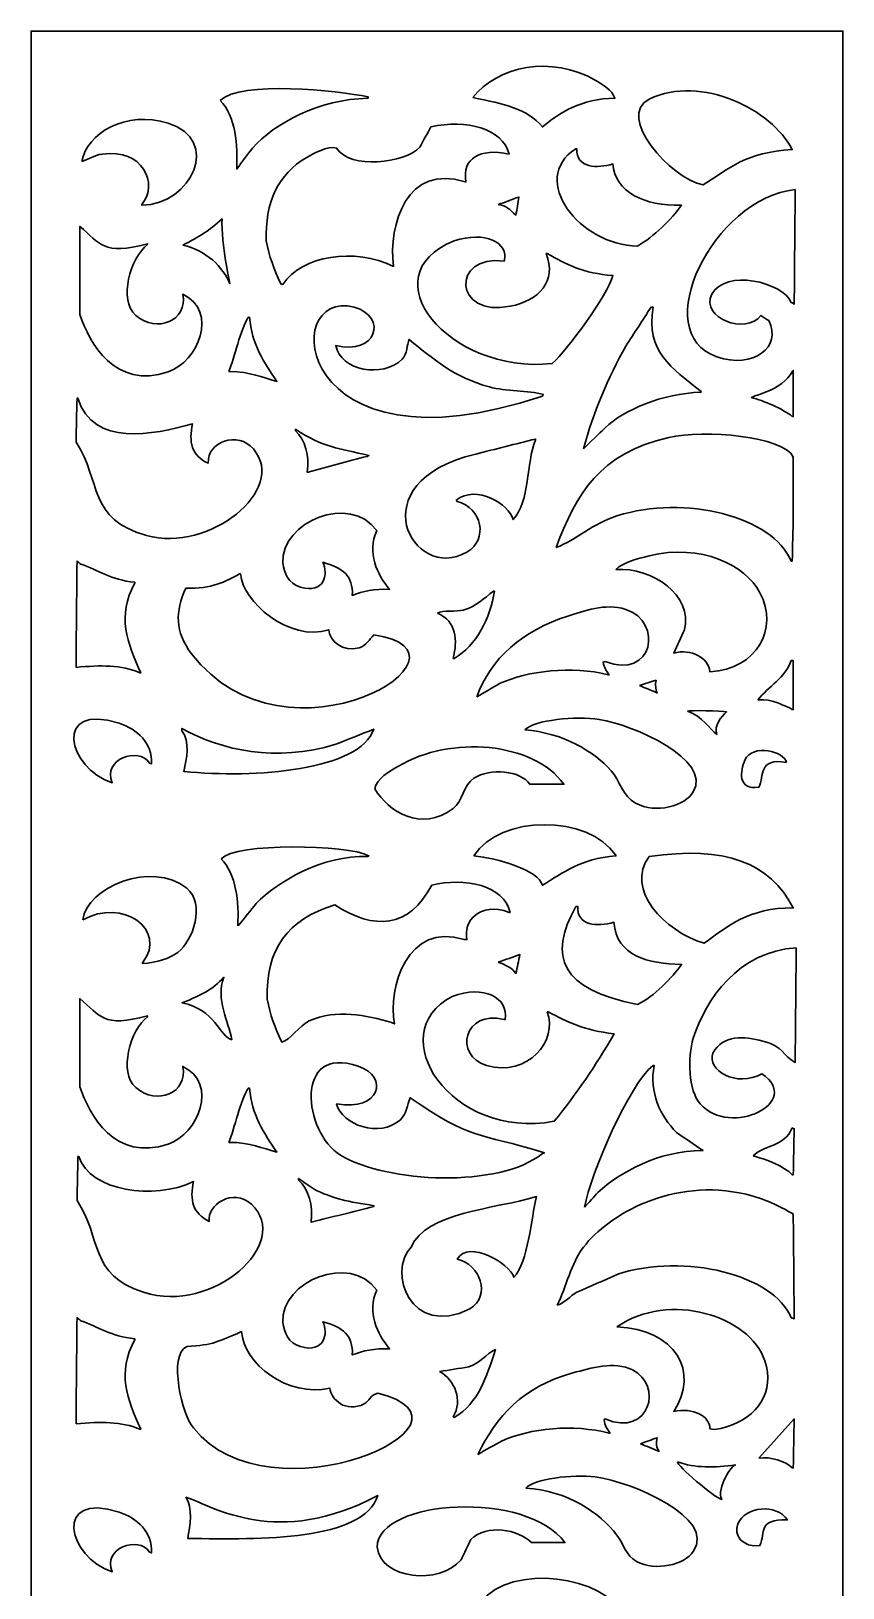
# Model space of a CAD drawing. Header units: centimetres. Extents: x 16.8 to 21.6, y -9 to 9.
# Drawn here: x 16.78 to 21.59, y -0.21 to 9 of the extents above; entities that cross this region are included whole.
import ezdxf

# ---------------------------------------------------------------- set-up
doc = ezdxf.new("R2010")
doc.units = ezdxf.units.CM
doc.header["$MEASUREMENT"] = 0
doc.layers.add('layer 1', color=7, linetype='Continuous')

msp = doc.modelspace()

# ---------------------------------------------------------------- linework, layer by layer
at = {"layer": 'layer 1', "color": 250, "lineweight": 30}
for points, knots in [([(16.78097, -9.00021), (16.78097, -9.00021), (16.78097, 9.00077), (16.78097, 9.00077), (16.78097, 9.00077), (16.78097, 9.00077), (21.58578, 9.00077), (21.58578, 9.00077), (21.58578, 9.00077), (21.58578, 9.00077), (21.58578, -9.00021), (21.58578, -9.00021), (21.58578, -9.00021), (21.58578, -9.00021), (16.78097, -9.00021), (16.78097, -9.00021)], [0, 0, 0, 0, 0.2, 0.2, 0.2, 0.2, 0.4, 0.4, 0.4, 0.4, 0.6, 0.6, 0.6, 0.6, 1, 1, 1, 1]), ([(19.39555, 8.60791), (19.53758, 8.79344), (19.86412, 8.86042), (20.1205, 8.71051), (20.1205, 8.71051), (20.16657, 8.68356), (20.21975, 8.65198), (20.23649, 8.60345), (20.23649, 8.60345), (20.03946, 8.60393), (19.90425, 8.51417), (19.80732, 8.43396), (19.80732, 8.43396), (19.71659, 8.54285), (19.58092, 8.56868), (19.39555, 8.60791)], [0, 0, 0, 0, 0.2, 0.2, 0.2, 0.2, 0.4, 0.4, 0.4, 0.4, 0.6, 0.6, 0.6, 0.6, 1, 1, 1, 1]), ([(17.89925, 8.59007), (18.02118, 8.70964), (18.59826, 8.64848), (18.775, 8.61237), (18.775, 8.61237), (18.775, 8.60941), (18.775, 8.60643), (18.775, 8.60345), (18.775, 8.60345), (18.48546, 8.59836), (18.2215, 8.455), (18.09064, 8.30906), (18.09064, 8.30906), (18.05971, 8.26744), (18.02878, 8.2258), (17.99785, 8.18417), (17.99785, 8.18417), (18.0045, 8.32351), (17.99253, 8.4995), (17.89925, 8.59007)], [0, 0, 0, 0, 0.1666667, 0.1666667, 0.1666667, 0.1666667, 0.3333333, 0.3333333, 0.3333333, 0.3333333, 0.5, 0.5, 0.5, 0.5, 0.6666667, 0.6666667, 0.6666667, 0.6666667, 1, 1, 1, 1]), ([(20.43947, 8.59899), (20.75149, 8.74579), (21.16507, 8.53596), (21.28622, 8.30014), (21.28622, 8.30014), (21.01461, 8.28458), (20.91281, 8.18919), (20.75845, 8.0905), (20.75845, 8.0905), (20.56577, 8.12946), (20.2381, 8.49759), (20.43947, 8.59899)], [0, 0, 0, 0, 0.25, 0.25, 0.25, 0.25, 0.5, 0.5, 0.5, 0.5, 1, 1, 1, 1]), ([(17.08151, 8.22878), (17.10905, 8.39658), (17.34195, 8.53451), (17.59188, 8.45626), (17.59188, 8.45626), (17.90764, 8.35737), (17.73457, 7.97625), (17.43528, 7.97006), (17.43528, 7.97006), (17.43528, 7.97156), (17.43528, 7.97304), (17.43528, 7.97453), (17.43528, 7.97453), (17.53959, 8.09902), (17.43901, 8.30845), (17.2033, 8.27338), (17.2033, 8.27338), (17.15075, 8.26555), (17.12153, 8.24387), (17.08151, 8.22878)], [0, 0, 0, 0, 0.1666667, 0.1666667, 0.1666667, 0.1666667, 0.3333333, 0.3333333, 0.3333333, 0.3333333, 0.5, 0.5, 0.5, 0.5, 0.6666667, 0.6666667, 0.6666667, 0.6666667, 1, 1, 1, 1]), ([(18.17184, 7.76043), (18.1652, 7.98351), (18.24435, 8.15901), (18.40962, 8.25108), (18.40962, 8.25108), (18.44947, 8.27327), (18.53762, 8.3277), (18.5894, 8.30906), (18.5894, 8.30906), (18.66666, 8.17849), (18.99296, 8.22094), (19.08237, 8.31352), (19.08237, 8.31352), (19.10364, 8.35366), (19.12491, 8.39381), (19.14617, 8.43396), (19.14617, 8.43396), (19.35851, 8.48215), (19.57216, 8.42418), (19.61013, 8.27338), (19.61013, 8.27338), (19.43652, 8.30954), (19.33096, 8.24975), (19.35495, 8.10835), (19.35495, 8.10835), (19.35302, 8.10835), (19.35109, 8.10835), (19.34916, 8.10835), (19.34916, 8.10835), (19.00781, 8.22101), (18.89386, 7.85649), (18.92579, 7.60878), (18.92579, 7.60878), (18.69919, 7.7215), (18.38148, 7.6732), (18.27043, 7.50173), (18.27043, 7.50173), (18.26657, 7.50321), (18.26269, 7.5047), (18.25883, 7.50619), (18.25883, 7.50619), (18.2172, 7.59643), (18.19073, 7.66596), (18.17184, 7.76043)], [0, 0, 0, 0, 0.0833333, 0.0833333, 0.0833333, 0.0833333, 0.1666667, 0.1666667, 0.1666667, 0.1666667, 0.25, 0.25, 0.25, 0.25, 0.3333333, 0.3333333, 0.3333333, 0.3333333, 0.4166667, 0.4166667, 0.4166667, 0.4166667, 0.5, 0.5, 0.5, 0.5, 0.5833333, 0.5833333, 0.5833333, 0.5833333, 0.6666667, 0.6666667, 0.6666667, 0.6666667, 0.75, 0.75, 0.75, 0.75, 0.8333333, 0.8333333, 0.8333333, 0.8333333, 1, 1, 1, 1]), ([(20.00451, 8.3046), (20.00644, 8.3046), (20.00838, 8.3046), (20.01031, 8.3046), (20.01031, 8.3046), (20.00565, 8.18767), (20.13381, 8.18792), (20.22489, 8.2154), (20.22489, 8.2154), (20.23652, 8.04922), (20.40919, 7.96512), (20.63086, 7.97006), (20.63086, 7.97006), (20.572, 7.88821), (20.46577, 7.78424), (20.36989, 7.72921), (20.36989, 7.72921), (20.02919, 7.73383), (19.72344, 8.12144), (20.00451, 8.3046)], [0, 0, 0, 0, 0.1666667, 0.1666667, 0.1666667, 0.1666667, 0.3333333, 0.3333333, 0.3333333, 0.3333333, 0.5, 0.5, 0.5, 0.5, 0.6666667, 0.6666667, 0.6666667, 0.6666667, 1, 1, 1, 1]), ([(19.54634, 7.97453), (19.58693, 7.9894), (19.62754, 8.00427), (19.66813, 8.01914), (19.66813, 8.01914), (19.66233, 7.98345), (19.65653, 7.94776), (19.65073, 7.91209), (19.65073, 7.91209), (19.61135, 7.94492), (19.59648, 7.96774), (19.54634, 7.97453)], [0, 0, 0, 0, 0.25, 0.25, 0.25, 0.25, 0.5, 0.5, 0.5, 0.5, 1, 1, 1, 1]), ([(21.30363, 8.06374), (21.30169, 7.83777), (21.29975, 7.61173), (21.29782, 7.38575), (21.29782, 7.38575), (21.29202, 7.38872), (21.28622, 7.39169), (21.28043, 7.39467), (21.28043, 7.39467), (21.23086, 7.51619), (20.88827, 7.5967), (20.81065, 7.44373), (20.81065, 7.44373), (20.73964, 7.30377), (21.01353, 7.19994), (21.10063, 7.31884), (21.10063, 7.31884), (21.1161, 7.30844), (21.13157, 7.29802), (21.14704, 7.28762), (21.14704, 7.28762), (21.22888, 7.13242), (21.05543, 6.99935), (20.83965, 7.07352), (20.83965, 7.07352), (20.42786, 7.21506), (20.81765, 8.01052), (21.30363, 8.06374)], [0, 0, 0, 0, 0.125, 0.125, 0.125, 0.125, 0.25, 0.25, 0.25, 0.25, 0.375, 0.375, 0.375, 0.375, 0.5, 0.5, 0.5, 0.5, 0.625, 0.625, 0.625, 0.625, 0.75, 0.75, 0.75, 0.75, 1, 1, 1, 1]), ([(17.0699, 7.32348), (17.0699, 7.41044), (17.0699, 7.49743), (17.0699, 7.58442), (17.0699, 7.58442), (17.0699, 7.6714), (17.0699, 7.75838), (17.0699, 7.84535), (17.0699, 7.84535), (17.1906, 7.74348), (17.20358, 7.67237), (17.47008, 7.74276), (17.47008, 7.74276), (17.47008, 7.74127), (17.47008, 7.73978), (17.47008, 7.7383), (17.47008, 7.7383), (17.36714, 7.65913), (17.29741, 7.40935), (17.40048, 7.31902), (17.40048, 7.31902), (17.5241, 7.21069), (17.71026, 7.28612), (17.67886, 7.44391), (17.67886, 7.44391), (17.89159, 7.34192), (17.76979, 7.04474), (17.59188, 6.98449), (17.59188, 6.98449), (17.27699, 6.87784), (17.12591, 7.1555), (17.0699, 7.32348)], [0, 0, 0, 0, 0.1111111, 0.1111111, 0.1111111, 0.1111111, 0.2222222, 0.2222222, 0.2222222, 0.2222222, 0.3333333, 0.3333333, 0.3333333, 0.3333333, 0.4444444, 0.4444444, 0.4444444, 0.4444444, 0.5555556, 0.5555556, 0.5555556, 0.5555556, 0.6666667, 0.6666667, 0.6666667, 0.6666667, 0.7777778, 0.7777778, 0.7777778, 0.7777778, 1, 1, 1, 1]), ([(17.67886, 7.73366), (17.77935, 7.78621), (17.83334, 7.81825), (17.91086, 7.88978), (17.91086, 7.88978), (17.90479, 7.73886), (17.95862, 7.50964), (17.95725, 7.50619), (17.95725, 7.50619), (17.91821, 7.60381), (17.8137, 7.7075), (17.67886, 7.73366)], [0, 0, 0, 0, 0.25, 0.25, 0.25, 0.25, 0.5, 0.5, 0.5, 0.5, 1, 1, 1, 1]), ([(19.28535, 7.76001), (19.46702, 7.8189), (19.6106, 7.75165), (19.58113, 7.63999), (19.58113, 7.63999), (19.26204, 7.68097), (19.28336, 7.30427), (19.61593, 7.37237), (19.61593, 7.37237), (19.78865, 7.40776), (19.89194, 7.51912), (19.83052, 7.6846), (19.83052, 7.6846), (19.83245, 7.6846), (19.83439, 7.6846), (19.83632, 7.6846), (19.83632, 7.6846), (19.94262, 7.62419), (20.0519, 7.56515), (20.22489, 7.55525), (20.22489, 7.55525), (20.19474, 7.44051), (19.95692, 7.11735), (19.86532, 7.03337), (19.86532, 7.03337), (19.24873, 6.97173), (18.77493, 7.55511), (19.28535, 7.76001)], [0, 0, 0, 0, 0.125, 0.125, 0.125, 0.125, 0.25, 0.25, 0.25, 0.25, 0.375, 0.375, 0.375, 0.375, 0.5, 0.5, 0.5, 0.5, 0.625, 0.625, 0.625, 0.625, 0.75, 0.75, 0.75, 0.75, 1, 1, 1, 1]), ([(18.6938, 7.36791), (18.89409, 7.30807), (18.8247, 7.07987), (18.58361, 7.14042), (18.58361, 7.14042), (18.61472, 6.99), (18.86076, 6.94631), (18.97799, 7.06014), (18.97799, 7.06014), (19.00892, 7.09017), (19.00374, 7.14522), (19.01859, 7.17611), (19.01859, 7.17611), (19.1579, 7.06406), (19.28299, 6.95278), (19.49414, 6.8951), (19.49414, 6.8951), (19.58797, 6.86947), (19.72311, 6.87642), (19.81312, 6.8505), (19.81312, 6.8505), (19.81119, 6.84753), (19.80926, 6.84455), (19.80732, 6.84158), (19.80732, 6.84158), (18.336, 6.34513), (18.24337, 7.47994), (18.6938, 7.36791)], [0, 0, 0, 0, 0.125, 0.125, 0.125, 0.125, 0.25, 0.25, 0.25, 0.25, 0.375, 0.375, 0.375, 0.375, 0.5, 0.5, 0.5, 0.5, 0.625, 0.625, 0.625, 0.625, 0.75, 0.75, 0.75, 0.75, 1, 1, 1, 1]), ([(17.95145, 6.98653), (17.98393, 7.06419), (18.02025, 7.23907), (18.06745, 7.30768), (18.06745, 7.30768), (18.06938, 7.30768), (18.07131, 7.30768), (18.07324, 7.30768), (18.07324, 7.30768), (18.08764, 7.14839), (18.16002, 7.03802), (18.23563, 6.92854), (18.23563, 6.92854), (18.14395, 6.95166), (18.08476, 6.98564), (17.95145, 6.98653)], [0, 0, 0, 0, 0.2, 0.2, 0.2, 0.2, 0.4, 0.4, 0.4, 0.4, 0.6, 0.6, 0.6, 0.6, 1, 1, 1, 1]), ([(20.05091, 6.52935), (20.10995, 6.74809), (20.19512, 6.94887), (20.30029, 7.13597), (20.30029, 7.13597), (20.35055, 7.21327), (20.40082, 7.29061), (20.45108, 7.36791), (20.45108, 7.36791), (20.45494, 7.36791), (20.45882, 7.36791), (20.46268, 7.36791), (20.46268, 7.36791), (20.419, 7.10314), (20.56868, 7.0105), (20.74686, 6.86834), (20.74686, 6.86834), (20.74686, 6.86685), (20.74686, 6.86537), (20.74686, 6.86388), (20.74686, 6.86388), (20.51468, 6.85704), (20.29036, 6.75902), (20.1785, 6.65423), (20.1785, 6.65423), (20.13596, 6.61261), (20.09343, 6.57097), (20.05091, 6.52935)], [0, 0, 0, 0, 0.125, 0.125, 0.125, 0.125, 0.25, 0.25, 0.25, 0.25, 0.375, 0.375, 0.375, 0.375, 0.5, 0.5, 0.5, 0.5, 0.625, 0.625, 0.625, 0.625, 0.75, 0.75, 0.75, 0.75, 1, 1, 1, 1]), ([(21.04264, 6.83266), (21.05861, 6.84166), (21.14756, 6.86467), (21.20366, 6.90141), (21.20366, 6.90141), (21.26339, 6.94053), (21.29004, 6.99323), (21.29202, 6.99323), (21.29202, 6.99323), (21.29202, 6.90254), (21.29202, 6.81183), (21.29202, 6.72114), (21.29202, 6.72114), (21.29009, 6.72114), (21.28816, 6.72114), (21.28622, 6.72114), (21.28622, 6.72114), (21.22953, 6.76474), (21.11748, 6.81593), (21.04264, 6.83266)], [0, 0, 0, 0, 0.1666667, 0.1666667, 0.1666667, 0.1666667, 0.3333333, 0.3333333, 0.3333333, 0.3333333, 0.5, 0.5, 0.5, 0.5, 0.6666667, 0.6666667, 0.6666667, 0.6666667, 1, 1, 1, 1]), ([(17.04671, 6.56949), (17.04865, 6.65571), (17.05058, 6.74197), (17.05251, 6.82819), (17.05251, 6.82819), (17.05445, 6.82819), (17.05638, 6.82819), (17.05831, 6.82819), (17.05831, 6.82819), (17.14746, 6.53983), (17.50292, 6.61204), (17.73687, 6.67655), (17.73687, 6.67655), (17.71277, 6.57299), (17.72921, 6.48787), (17.82966, 6.44459), (17.82966, 6.44459), (17.82054, 6.57132), (18.00618, 6.63507), (18.09644, 6.52935), (18.09644, 6.52935), (18.30278, 6.28766), (17.83293, 5.91163), (17.46429, 6.0164), (17.46429, 6.0164), (17.11375, 6.11602), (17.19897, 6.33407), (17.04671, 6.56949)], [0, 0, 0, 0, 0.125, 0.125, 0.125, 0.125, 0.25, 0.25, 0.25, 0.25, 0.375, 0.375, 0.375, 0.375, 0.5, 0.5, 0.5, 0.5, 0.625, 0.625, 0.625, 0.625, 0.75, 0.75, 0.75, 0.75, 1, 1, 1, 1]), ([(18.34583, 6.6364), (18.34583, 6.63937), (18.34583, 6.64234), (18.34583, 6.64532), (18.34583, 6.64532), (18.51371, 6.53487), (18.60018, 6.53364), (18.7808, 6.48921), (18.7808, 6.48921), (18.77693, 6.48771), (18.77306, 6.48623), (18.7692, 6.48474), (18.7692, 6.48474), (18.65321, 6.45352), (18.5372, 6.42229), (18.42122, 6.39107), (18.42122, 6.39107), (18.41928, 6.39107), (18.41735, 6.39107), (18.41542, 6.39107), (18.41542, 6.39107), (18.42712, 6.48978), (18.40588, 6.58006), (18.34583, 6.6364)], [0, 0, 0, 0, 0.1428571, 0.1428571, 0.1428571, 0.1428571, 0.2857143, 0.2857143, 0.2857143, 0.2857143, 0.4285714, 0.4285714, 0.4285714, 0.4285714, 0.5714286, 0.5714286, 0.5714286, 0.5714286, 0.7142857, 0.7142857, 0.7142857, 0.7142857, 1, 1, 1, 1]), ([(19.88852, 5.94503), (20.00835, 6.2632), (20.14465, 6.50237), (20.55547, 6.59626), (20.55547, 6.59626), (20.76436, 6.64398), (21.23567, 6.60476), (21.29202, 6.48028), (21.29202, 6.48028), (21.29202, 6.36432), (21.29202, 6.24832), (21.29202, 6.13236), (21.29202, 6.13236), (21.29009, 6.04317), (21.28816, 5.95394), (21.28622, 5.86474), (21.28622, 5.86474), (21.28428, 5.86474), (21.28235, 5.86474), (21.28043, 5.86474), (21.28043, 5.86474), (21.16916, 6.12898), (20.65243, 6.26021), (20.2481, 6.13236), (20.2481, 6.13236), (20.10302, 6.08649), (20.00902, 5.99082), (19.88852, 5.94503)], [0, 0, 0, 0, 0.125, 0.125, 0.125, 0.125, 0.25, 0.25, 0.25, 0.25, 0.375, 0.375, 0.375, 0.375, 0.5, 0.5, 0.5, 0.5, 0.625, 0.625, 0.625, 0.625, 0.75, 0.75, 0.75, 0.75, 1, 1, 1, 1]), ([(19.41295, 6.49812), (19.53087, 6.52786), (19.64881, 6.5576), (19.76672, 6.58733), (19.76672, 6.58733), (19.76672, 6.58584), (19.76672, 6.58436), (19.76672, 6.58288), (19.76672, 6.58288), (19.70839, 6.44004), (19.73738, 6.22295), (19.63333, 6.11007), (19.63333, 6.11007), (19.61386, 6.20221), (19.41505, 6.31902), (19.29696, 6.22603), (19.29696, 6.22603), (19.29889, 6.22306), (19.30082, 6.22008), (19.30275, 6.21712), (19.30275, 6.21712), (19.45045, 6.1825), (19.48887, 5.99192), (19.36075, 5.91826), (19.36075, 5.91826), (19.03845, 5.73297), (18.7137, 6.33199), (19.41295, 6.49812)], [0, 0, 0, 0, 0.125, 0.125, 0.125, 0.125, 0.25, 0.25, 0.25, 0.25, 0.375, 0.375, 0.375, 0.375, 0.5, 0.5, 0.5, 0.5, 0.625, 0.625, 0.625, 0.625, 0.75, 0.75, 0.75, 0.75, 1, 1, 1, 1]), ([(18.27043, 5.85347), (18.26156, 6.10096), (18.66812, 6.26419), (18.82719, 6.04527), (18.82719, 6.04527), (18.7656, 5.91571), (18.83083, 5.78475), (18.90259, 5.69736), (18.90259, 5.69736), (18.81153, 5.70069), (18.74689, 5.68689), (18.6822, 5.66167), (18.6822, 5.66167), (18.6874, 5.77803), (18.62704, 5.82435), (18.50821, 5.85794), (18.50821, 5.85794), (18.54086, 5.78937), (18.5177, 5.66881), (18.37482, 5.71074), (18.37482, 5.71074), (18.30313, 5.73178), (18.27924, 5.79432), (18.27043, 5.85347)], [0, 0, 0, 0, 0.1428571, 0.1428571, 0.1428571, 0.1428571, 0.2857143, 0.2857143, 0.2857143, 0.2857143, 0.4285714, 0.4285714, 0.4285714, 0.4285714, 0.5714286, 0.5714286, 0.5714286, 0.5714286, 0.7142857, 0.7142857, 0.7142857, 0.7142857, 1, 1, 1, 1]), ([(20.24229, 5.81567), (20.28585, 5.85793), (20.36452, 5.87778), (20.43947, 5.89596), (20.43947, 5.89596), (20.74774, 5.97072), (21.00688, 5.84345), (21.09484, 5.6774), (21.09484, 5.6774), (21.20762, 5.46449), (21.07888, 5.22851), (20.79906, 5.20905), (20.79906, 5.20905), (20.79057, 5.29422), (20.68839, 5.34836), (20.58447, 5.32057), (20.58447, 5.32057), (20.60573, 5.36665), (20.627, 5.41276), (20.64826, 5.45884), (20.64826, 5.45884), (20.69886, 5.66178), (20.45803, 5.82861), (20.24229, 5.81567)], [0, 0, 0, 0, 0.1428571, 0.1428571, 0.1428571, 0.1428571, 0.2857143, 0.2857143, 0.2857143, 0.2857143, 0.4285714, 0.4285714, 0.4285714, 0.4285714, 0.5714286, 0.5714286, 0.5714286, 0.5714286, 0.7142857, 0.7142857, 0.7142857, 0.7142857, 1, 1, 1, 1]), ([(17.04671, 5.23582), (17.04865, 5.44544), (17.05058, 5.65513), (17.05251, 5.86474), (17.05251, 5.86474), (17.06024, 5.8588), (17.06797, 5.85284), (17.07571, 5.8469), (17.07571, 5.8469), (17.17976, 5.81162), (17.25137, 5.75263), (17.39469, 5.73985), (17.39469, 5.73985), (17.39469, 5.73836), (17.39469, 5.73688), (17.39469, 5.73538), (17.39469, 5.73538), (17.28594, 5.53596), (17.35103, 5.38489), (17.42948, 5.20459), (17.42948, 5.20459), (17.42755, 5.20459), (17.42562, 5.20459), (17.42369, 5.20459), (17.42369, 5.20459), (17.31467, 5.25145), (17.19348, 5.24981), (17.04671, 5.23582)], [0, 0, 0, 0, 0.125, 0.125, 0.125, 0.125, 0.25, 0.25, 0.25, 0.25, 0.375, 0.375, 0.375, 0.375, 0.5, 0.5, 0.5, 0.5, 0.625, 0.625, 0.625, 0.625, 0.75, 0.75, 0.75, 0.75, 1, 1, 1, 1]), ([(17.69627, 5.70416), (17.85142, 5.70105), (17.92919, 5.74122), (18.01525, 5.78891), (18.01525, 5.78891), (18.01718, 5.78891), (18.01911, 5.78891), (18.02104, 5.78891), (18.02104, 5.78891), (18.02795, 5.62756), (18.31015, 5.38239), (18.54301, 5.45884), (18.54301, 5.45884), (18.54759, 5.39648), (18.62257, 5.32111), (18.7228, 5.35178), (18.7228, 5.35178), (18.76575, 5.36494), (18.78199, 5.40221), (18.8098, 5.42762), (18.8098, 5.42762), (19.50656, 5.32927), (18.29558, 4.58094), (17.73106, 5.31611), (17.73106, 5.31611), (17.62957, 5.44829), (17.63427, 5.56575), (17.69627, 5.70416)], [0, 0, 0, 0, 0.125, 0.125, 0.125, 0.125, 0.25, 0.25, 0.25, 0.25, 0.375, 0.375, 0.375, 0.375, 0.5, 0.5, 0.5, 0.5, 0.625, 0.625, 0.625, 0.625, 0.75, 0.75, 0.75, 0.75, 1, 1, 1, 1]), ([(19.18677, 5.55697), (19.21516, 5.57541), (19.30142, 5.56442), (19.33755, 5.5748), (19.33755, 5.5748), (19.42142, 5.59893), (19.45949, 5.64379), (19.51734, 5.68632), (19.51734, 5.68632), (19.51928, 5.68632), (19.52121, 5.68632), (19.52314, 5.68632), (19.52314, 5.68632), (19.5001, 5.5293), (19.41715, 5.36491), (19.28535, 5.28934), (19.28535, 5.28934), (19.28342, 5.28934), (19.28149, 5.28934), (19.27956, 5.28934), (19.27956, 5.28934), (19.30441, 5.39439), (19.30057, 5.50731), (19.18677, 5.55697)], [0, 0, 0, 0, 0.1428571, 0.1428571, 0.1428571, 0.1428571, 0.2857143, 0.2857143, 0.2857143, 0.2857143, 0.4285714, 0.4285714, 0.4285714, 0.4285714, 0.5714286, 0.5714286, 0.5714286, 0.5714286, 0.7142857, 0.7142857, 0.7142857, 0.7142857, 1, 1, 1, 1]), ([(19.41875, 5.06186), (19.50059, 5.28739), (19.68848, 5.45575), (19.95811, 5.53913), (19.95811, 5.53913), (20.04843, 5.56706), (20.17941, 5.61906), (20.30029, 5.57927), (20.30029, 5.57927), (20.52626, 5.5049), (20.46206, 5.15938), (20.1785, 5.27149), (20.1785, 5.27149), (20.17463, 5.27001), (20.17077, 5.26853), (20.1669, 5.26705), (20.1669, 5.26705), (20.17104, 5.2323), (20.18744, 5.21607), (20.20169, 5.19121), (20.20169, 5.19121), (20.19976, 5.19121), (20.19783, 5.19121), (20.1959, 5.19121), (20.1959, 5.19121), (19.98462, 5.24933), (19.71391, 5.21358), (19.55794, 5.14215), (19.55794, 5.14215), (19.51155, 5.11538), (19.46514, 5.08861), (19.41875, 5.06186)], [0, 0, 0, 0, 0.1111111, 0.1111111, 0.1111111, 0.1111111, 0.2222222, 0.2222222, 0.2222222, 0.2222222, 0.3333333, 0.3333333, 0.3333333, 0.3333333, 0.4444444, 0.4444444, 0.4444444, 0.4444444, 0.5555556, 0.5555556, 0.5555556, 0.5555556, 0.6666667, 0.6666667, 0.6666667, 0.6666667, 0.7777778, 0.7777778, 0.7777778, 0.7777778, 1, 1, 1, 1]), ([(21.08323, 5.04402), (21.14447, 5.12395), (21.24296, 5.17279), (21.28043, 5.27596), (21.28043, 5.27596), (21.28428, 5.27596), (21.28816, 5.27596), (21.29202, 5.27596), (21.29202, 5.27596), (21.29202, 5.17932), (21.29202, 5.08266), (21.29202, 4.98603), (21.29202, 4.98603), (21.29009, 4.98603), (21.28816, 4.98603), (21.28622, 4.98603), (21.28622, 4.98603), (21.28235, 4.98901), (21.27849, 4.99199), (21.27462, 4.99495), (21.27462, 4.99495), (21.21213, 5.01824), (21.17426, 5.04757), (21.08323, 5.04402)], [0, 0, 0, 0, 0.1428571, 0.1428571, 0.1428571, 0.1428571, 0.2857143, 0.2857143, 0.2857143, 0.2857143, 0.4285714, 0.4285714, 0.4285714, 0.4285714, 0.5714286, 0.5714286, 0.5714286, 0.5714286, 0.7142857, 0.7142857, 0.7142857, 0.7142857, 1, 1, 1, 1]), ([(20.38148, 5.12876), (20.41434, 5.13917), (20.44722, 5.14958), (20.48007, 5.15999), (20.48007, 5.15999), (20.47481, 5.13189), (20.47795, 5.11011), (20.48588, 5.08416), (20.48588, 5.08416), (20.48007, 5.08713), (20.47427, 5.09011), (20.46848, 5.09309), (20.46848, 5.09309), (20.43948, 5.10497), (20.41048, 5.11688), (20.38148, 5.12876)], [0, 0, 0, 0, 0.2, 0.2, 0.2, 0.2, 0.4, 0.4, 0.4, 0.4, 0.6, 0.6, 0.6, 0.6, 1, 1, 1, 1]), ([(17.3019, 4.90574), (17.41015, 4.87088), (17.49853, 4.78753), (17.49328, 4.66488), (17.49328, 4.66488), (17.48942, 4.66636), (17.48555, 4.66785), (17.48168, 4.66934), (17.48168, 4.66934), (17.41865, 4.76987), (17.19901, 4.69044), (17.2613, 4.55337), (17.2613, 4.55337), (16.99547, 4.63747), (16.90812, 5.03256), (17.3019, 4.90574)], [0, 0, 0, 0, 0.2, 0.2, 0.2, 0.2, 0.4, 0.4, 0.4, 0.4, 0.6, 0.6, 0.6, 0.6, 1, 1, 1, 1]), ([(20.66566, 4.97711), (20.67393, 4.98131), (20.8694, 4.98153), (20.89765, 4.97265), (20.89765, 4.97265), (20.86498, 4.94219), (20.82211, 4.89309), (20.83965, 4.83884), (20.83965, 4.83884), (20.79746, 4.86837), (20.75626, 4.94724), (20.66566, 4.97711)], [0, 0, 0, 0, 0.25, 0.25, 0.25, 0.25, 0.5, 0.5, 0.5, 0.5, 1, 1, 1, 1]), ([(19.70293, 4.8656), (19.75991, 4.92542), (20.00672, 4.94907), (20.1437, 4.92805), (20.1437, 4.92805), (20.34575, 4.89704), (20.81193, 4.69168), (20.70046, 4.49984), (20.70046, 4.49984), (20.65262, 4.41751), (20.47959, 4.36608), (20.35828, 4.43293), (20.35828, 4.43293), (20.28419, 4.47377), (20.26444, 4.56612), (20.2133, 4.62474), (20.2133, 4.62474), (20.11467, 4.73776), (19.92498, 4.85097), (19.70293, 4.8656)], [0, 0, 0, 0, 0.1666667, 0.1666667, 0.1666667, 0.1666667, 0.3333333, 0.3333333, 0.3333333, 0.3333333, 0.5, 0.5, 0.5, 0.5, 0.6666667, 0.6666667, 0.6666667, 0.6666667, 1, 1, 1, 1]), ([(17.67307, 4.86114), (17.67307, 4.8656), (17.67307, 4.87006), (17.67307, 4.87452), (17.67307, 4.87452), (17.91367, 4.74351), (18.22561, 4.67277), (18.58361, 4.78085), (18.58361, 4.78085), (18.659, 4.81058), (18.7344, 4.84033), (18.8098, 4.87006), (18.8098, 4.87006), (18.72448, 4.62653), (18.10733, 4.57683), (17.68467, 4.62028), (17.68467, 4.62028), (17.70309, 4.69352), (17.72222, 4.79936), (17.67307, 4.86114)], [0, 0, 0, 0, 0.1666667, 0.1666667, 0.1666667, 0.1666667, 0.3333333, 0.3333333, 0.3333333, 0.3333333, 0.5, 0.5, 0.5, 0.5, 0.6666667, 0.6666667, 0.6666667, 0.6666667, 1, 1, 1, 1]), ([(18.81559, 4.51769), (18.82554, 4.57881), (18.90275, 4.62046), (18.95478, 4.6515), (18.95478, 4.6515), (19.26245, 4.83505), (19.75417, 4.79585), (19.93491, 4.54445), (19.93491, 4.54445), (19.86726, 4.54445), (19.79958, 4.54445), (19.73192, 4.54445), (19.73192, 4.54445), (19.68013, 4.62565), (19.49649, 4.64191), (19.40135, 4.58013), (19.40135, 4.58013), (19.3393, 4.53984), (19.33771, 4.44579), (19.27956, 4.40171), (19.27956, 4.40171), (19.08964, 4.25778), (18.8957, 4.38215), (18.81559, 4.51769)], [0, 0, 0, 0, 0.1428571, 0.1428571, 0.1428571, 0.1428571, 0.2857143, 0.2857143, 0.2857143, 0.2857143, 0.4285714, 0.4285714, 0.4285714, 0.4285714, 0.5714286, 0.5714286, 0.5714286, 0.5714286, 0.7142857, 0.7142857, 0.7142857, 0.7142857, 1, 1, 1, 1]), ([(21.25143, 4.6738), (21.08365, 4.70128), (21.12016, 4.59428), (21.08903, 4.5266), (21.08903, 4.5266), (20.96051, 4.50686), (20.97752, 4.62423), (21.00615, 4.68741), (21.00615, 4.68741), (21.05137, 4.78717), (21.24251, 4.73847), (21.25143, 4.6738)], [0, 0, 0, 0, 0.25, 0.25, 0.25, 0.25, 0.5, 0.5, 0.5, 0.5, 1, 1, 1, 1]), ([(19.40135, 4.12071), (19.55891, 4.36755), (20.07707, 4.36412), (20.24229, 4.12517), (20.24229, 4.12517), (20.24229, 4.12368), (20.24229, 4.12219), (20.24229, 4.12071), (20.24229, 4.12071), (20.02767, 4.10122), (19.93762, 4.02501), (19.80732, 3.94675), (19.80732, 3.94675), (19.78484, 4.03703), (19.53965, 4.10719), (19.40135, 4.12071)], [0, 0, 0, 0, 0.2, 0.2, 0.2, 0.2, 0.4, 0.4, 0.4, 0.4, 0.6, 0.6, 0.6, 0.6, 1, 1, 1, 1]), ([(17.90505, 4.10286), (17.98789, 4.19869), (18.65512, 4.18972), (18.7808, 4.12071), (18.7808, 4.12071), (18.77886, 4.11922), (18.77693, 4.11773), (18.775, 4.11624), (18.775, 4.11624), (18.50517, 4.12767), (18.23704, 3.9655), (18.11384, 3.8397), (18.11384, 3.8397), (18.07904, 3.79658), (18.04424, 3.75346), (18.00944, 3.71035), (18.00944, 3.71035), (18.00751, 3.71035), (18.00558, 3.71035), (18.00365, 3.71035), (18.00365, 3.71035), (18.01267, 3.84244), (17.99438, 4.0171), (17.90505, 4.10286)], [0, 0, 0, 0, 0.1428571, 0.1428571, 0.1428571, 0.1428571, 0.2857143, 0.2857143, 0.2857143, 0.2857143, 0.4285714, 0.4285714, 0.4285714, 0.4285714, 0.5714286, 0.5714286, 0.5714286, 0.5714286, 0.7142857, 0.7142857, 0.7142857, 0.7142857, 1, 1, 1, 1]), ([(20.43947, 4.11624), (20.88729, 4.18318), (21.15385, 4.08013), (21.29202, 3.81293), (21.29202, 3.81293), (21.03026, 3.81427), (20.89895, 3.70075), (20.76426, 3.60329), (20.76426, 3.60329), (20.53032, 3.67405), (20.29316, 3.92222), (20.43947, 4.11624)], [0, 0, 0, 0, 0.25, 0.25, 0.25, 0.25, 0.5, 0.5, 0.5, 0.5, 1, 1, 1, 1]), ([(17.08731, 3.74157), (17.10906, 3.93349), (17.49409, 4.09659), (17.70207, 3.9289), (17.70207, 3.9289), (17.81547, 3.83748), (17.73871, 3.61788), (17.64987, 3.54977), (17.64987, 3.54977), (17.60138, 3.51259), (17.52707, 3.49073), (17.44108, 3.48286), (17.44108, 3.48286), (17.44108, 3.48435), (17.44108, 3.48583), (17.44108, 3.48732), (17.44108, 3.48732), (17.59242, 3.68903), (17.31743, 3.87312), (17.08731, 3.74157)], [0, 0, 0, 0, 0.1666667, 0.1666667, 0.1666667, 0.1666667, 0.3333333, 0.3333333, 0.3333333, 0.3333333, 0.5, 0.5, 0.5, 0.5, 0.6666667, 0.6666667, 0.6666667, 0.6666667, 1, 1, 1, 1]), ([(18.17763, 3.27322), (18.16999, 3.56606), (18.29628, 3.74551), (18.5778, 3.83078), (18.5778, 3.83078), (18.81401, 3.67849), (19.01703, 3.69199), (19.15197, 3.94675), (19.15197, 3.94675), (19.34702, 3.99518), (19.5813, 3.94591), (19.61593, 3.78617), (19.61593, 3.78617), (19.614, 3.78617), (19.61207, 3.78617), (19.61013, 3.78617), (19.61013, 3.78617), (19.43466, 3.85231), (19.33599, 3.73168), (19.36075, 3.6256), (19.36075, 3.6256), (19.35495, 3.6256), (19.34915, 3.6256), (19.34335, 3.6256), (19.34335, 3.6256), (19.01121, 3.73386), (18.88827, 3.3395), (18.93159, 3.12602), (18.93159, 3.12602), (18.92579, 3.129), (18.91998, 3.13197), (18.91419, 3.13495), (18.91419, 3.13495), (18.76383, 3.17755), (18.5883, 3.21642), (18.42702, 3.14387), (18.42702, 3.14387), (18.37076, 3.11856), (18.3107, 3.02833), (18.26463, 3.01898), (18.26463, 3.01898), (18.223, 3.10922), (18.19653, 3.17875), (18.17763, 3.27322)], [0, 0, 0, 0, 0.0833333, 0.0833333, 0.0833333, 0.0833333, 0.1666667, 0.1666667, 0.1666667, 0.1666667, 0.25, 0.25, 0.25, 0.25, 0.3333333, 0.3333333, 0.3333333, 0.3333333, 0.4166667, 0.4166667, 0.4166667, 0.4166667, 0.5, 0.5, 0.5, 0.5, 0.5833333, 0.5833333, 0.5833333, 0.5833333, 0.6666667, 0.6666667, 0.6666667, 0.6666667, 0.75, 0.75, 0.75, 0.75, 0.8333333, 0.8333333, 0.8333333, 0.8333333, 1, 1, 1, 1]), ([(20.00451, 3.82186), (20.00838, 3.82186), (20.01224, 3.82186), (20.0161, 3.82186), (20.0161, 3.82186), (20.01184, 3.70883), (20.12854, 3.69801), (20.23069, 3.72819), (20.23069, 3.72819), (20.24643, 3.5265), (20.43153, 3.48302), (20.63086, 3.4784), (20.63086, 3.4784), (20.57639, 3.40237), (20.46643, 3.28568), (20.36989, 3.242), (20.36989, 3.242), (19.9138, 3.33021), (19.8412, 3.51978), (20.00451, 3.82186)], [0, 0, 0, 0, 0.1666667, 0.1666667, 0.1666667, 0.1666667, 0.3333333, 0.3333333, 0.3333333, 0.3333333, 0.5, 0.5, 0.5, 0.5, 0.6666667, 0.6666667, 0.6666667, 0.6666667, 1, 1, 1, 1]), ([(19.54634, 3.49179), (19.58887, 3.50665), (19.6314, 3.52152), (19.67393, 3.53639), (19.67393, 3.53639), (19.6662, 3.49922), (19.65846, 3.46204), (19.65073, 3.42488), (19.65073, 3.42488), (19.63347, 3.45315), (19.58463, 3.48002), (19.54634, 3.49179)], [0, 0, 0, 0, 0.25, 0.25, 0.25, 0.25, 0.5, 0.5, 0.5, 0.5, 1, 1, 1, 1]), ([(21.30942, 3.57653), (21.30749, 3.35056), (21.30556, 3.12452), (21.30363, 2.89854), (21.30363, 2.89854), (21.22792, 2.93737), (21.23775, 2.99266), (21.11212, 3.02512), (21.11212, 3.02512), (21.00041, 3.05398), (20.87725, 3.06422), (20.81646, 2.95326), (20.81646, 2.95326), (20.77863, 2.85358), (20.95569, 2.74662), (21.10644, 2.83164), (21.10644, 2.83164), (21.35347, 2.66531), (20.92156, 2.44919), (20.74106, 2.65321), (20.74106, 2.65321), (20.67174, 2.73156), (20.66566, 2.92906), (20.70046, 3.04128), (20.70046, 3.04128), (20.77151, 3.27034), (20.96949, 3.55827), (21.30942, 3.57653)], [0, 0, 0, 0, 0.125, 0.125, 0.125, 0.125, 0.25, 0.25, 0.25, 0.25, 0.375, 0.375, 0.375, 0.375, 0.5, 0.5, 0.5, 0.5, 0.625, 0.625, 0.625, 0.625, 0.75, 0.75, 0.75, 0.75, 1, 1, 1, 1]), ([(17.67307, 3.25092), (17.79366, 3.29737), (17.85173, 3.32945), (17.92245, 3.40257), (17.92245, 3.40257), (17.87059, 3.26865), (17.94949, 3.1442), (17.96884, 3.03236), (17.96884, 3.03236), (17.89786, 3.05061), (17.8703, 3.21351), (17.67307, 3.25092)], [0, 0, 0, 0, 0.25, 0.25, 0.25, 0.25, 0.5, 0.5, 0.5, 0.5, 1, 1, 1, 1]), ([(19.27376, 3.28945), (19.45946, 3.35858), (19.60698, 3.28338), (19.58694, 3.15279), (19.58694, 3.15279), (19.58501, 3.15279), (19.58307, 3.15279), (19.58113, 3.15279), (19.58113, 3.15279), (19.34217, 3.21279), (19.28081, 2.93769), (19.47674, 2.8807), (19.47674, 2.8807), (19.72344, 2.80895), (19.89992, 3.02866), (19.83632, 3.19739), (19.83632, 3.19739), (19.83826, 3.19739), (19.84019, 3.19739), (19.84212, 3.19739), (19.84212, 3.19739), (19.95643, 3.13723), (20.0569, 3.08717), (20.23069, 3.06804), (20.23069, 3.06804), (20.23069, 3.06656), (20.23069, 3.06507), (20.23069, 3.06358), (20.23069, 3.06358), (20.12406, 2.88353), (20.00944, 2.71089), (19.87692, 2.55063), (19.87692, 2.55063), (19.26699, 2.43509), (18.85059, 3.06709), (19.27376, 3.28945)], [0, 0, 0, 0, 0.1, 0.1, 0.1, 0.1, 0.2, 0.2, 0.2, 0.2, 0.3, 0.3, 0.3, 0.3, 0.4, 0.4, 0.4, 0.4, 0.5, 0.5, 0.5, 0.5, 0.6, 0.6, 0.6, 0.6, 0.7, 0.7, 0.7, 0.7, 0.8, 0.8, 0.8, 0.8, 1, 1, 1, 1]), ([(17.0699, 2.75413), (17.0699, 2.8411), (17.0699, 2.92809), (17.0699, 3.01507), (17.0699, 3.01507), (17.0699, 3.10206), (17.0699, 3.18905), (17.0699, 3.27601), (17.0699, 3.27601), (17.1906, 3.17413), (17.20358, 3.10303), (17.47008, 3.17342), (17.47008, 3.17342), (17.47008, 3.17193), (17.47008, 3.17045), (17.47008, 3.16896), (17.47008, 3.16896), (17.36714, 3.08979), (17.29741, 2.84001), (17.40048, 2.74968), (17.40048, 2.74968), (17.5241, 2.64134), (17.71026, 2.71679), (17.67886, 2.87457), (17.67886, 2.87457), (17.89159, 2.77257), (17.76979, 2.4754), (17.59188, 2.41514), (17.59188, 2.41514), (17.27699, 2.3085), (17.12591, 2.58616), (17.0699, 2.75413)], [0, 0, 0, 0, 0.1111111, 0.1111111, 0.1111111, 0.1111111, 0.2222222, 0.2222222, 0.2222222, 0.2222222, 0.3333333, 0.3333333, 0.3333333, 0.3333333, 0.4444444, 0.4444444, 0.4444444, 0.4444444, 0.5555556, 0.5555556, 0.5555556, 0.5555556, 0.6666667, 0.6666667, 0.6666667, 0.6666667, 0.7777778, 0.7777778, 0.7777778, 0.7777778, 1, 1, 1, 1]), ([(18.717, 2.87624), (18.90127, 2.81387), (18.84743, 2.60667), (18.5894, 2.65321), (18.5894, 2.65321), (18.61742, 2.53036), (18.84557, 2.44808), (18.96639, 2.55955), (18.96639, 2.55955), (19.00542, 2.59557), (19.00674, 2.64624), (19.02438, 2.6889), (19.02438, 2.6889), (19.38932, 2.43615), (19.41679, 2.48787), (19.81891, 2.36329), (19.81891, 2.36329), (19.81505, 2.36181), (19.81119, 2.36032), (19.80732, 2.35883), (19.80732, 2.35883), (19.5545, 2.15374), (18.88642, 2.18356), (18.61261, 2.34991), (18.61261, 2.34991), (18.39111, 2.48448), (18.33501, 3.00554), (18.717, 2.87624)], [0, 0, 0, 0, 0.125, 0.125, 0.125, 0.125, 0.25, 0.25, 0.25, 0.25, 0.375, 0.375, 0.375, 0.375, 0.5, 0.5, 0.5, 0.5, 0.625, 0.625, 0.625, 0.625, 0.75, 0.75, 0.75, 0.75, 1, 1, 1, 1]), ([(20.0567, 2.04214), (20.09226, 2.24161), (20.32353, 2.77405), (20.46268, 2.8807), (20.46268, 2.8807), (20.46461, 2.8807), (20.46654, 2.8807), (20.46848, 2.8807), (20.46848, 2.8807), (20.43925, 2.72278), (20.50343, 2.58107), (20.60187, 2.48372), (20.60187, 2.48372), (20.65406, 2.44804), (20.70626, 2.41235), (20.75845, 2.37667), (20.75845, 2.37667), (20.48343, 2.37566), (20.27091, 2.2477), (20.1379, 2.13134), (20.1379, 2.13134), (20.11083, 2.10161), (20.08376, 2.07188), (20.0567, 2.04214)], [0, 0, 0, 0, 0.1428571, 0.1428571, 0.1428571, 0.1428571, 0.2857143, 0.2857143, 0.2857143, 0.2857143, 0.4285714, 0.4285714, 0.4285714, 0.4285714, 0.5714286, 0.5714286, 0.5714286, 0.5714286, 0.7142857, 0.7142857, 0.7142857, 0.7142857, 1, 1, 1, 1]), ([(17.95145, 2.42545), (17.98393, 2.50312), (18.02025, 2.67799), (18.06745, 2.74661), (18.06745, 2.74661), (18.06938, 2.74661), (18.07131, 2.74661), (18.07324, 2.74661), (18.07324, 2.74661), (18.08764, 2.58732), (18.16002, 2.47695), (18.23563, 2.36747), (18.23563, 2.36747), (18.14395, 2.39059), (18.08476, 2.42457), (17.95145, 2.42545)], [0, 0, 0, 0, 0.2, 0.2, 0.2, 0.2, 0.4, 0.4, 0.4, 0.4, 0.6, 0.6, 0.6, 0.6, 1, 1, 1, 1]), ([(21.05424, 2.34545), (21.11224, 2.40806), (21.23876, 2.39811), (21.28622, 2.51048), (21.28622, 2.51048), (21.29009, 2.509), (21.29396, 2.50751), (21.29782, 2.50603), (21.29782, 2.50603), (21.29589, 2.41533), (21.29396, 2.32463), (21.29202, 2.23394), (21.29202, 2.23394), (21.29009, 2.23394), (21.28816, 2.23394), (21.28622, 2.23394), (21.28622, 2.23394), (21.23632, 2.28392), (21.13983, 2.32437), (21.05424, 2.34545)], [0, 0, 0, 0, 0.1666667, 0.1666667, 0.1666667, 0.1666667, 0.3333333, 0.3333333, 0.3333333, 0.3333333, 0.5, 0.5, 0.5, 0.5, 0.6666667, 0.6666667, 0.6666667, 0.6666667, 1, 1, 1, 1]), ([(17.05251, 2.08228), (17.05445, 2.1685), (17.05638, 2.25476), (17.05831, 2.34098), (17.05831, 2.34098), (17.06024, 2.34098), (17.06218, 2.34098), (17.06411, 2.34098), (17.06411, 2.34098), (17.13013, 2.13663), (17.50727, 2.07977), (17.74266, 2.19379), (17.74266, 2.19379), (17.71757, 2.08495), (17.73759, 2.0067), (17.83546, 1.95738), (17.83546, 1.95738), (17.8178, 2.05408), (17.97761, 2.15982), (18.08484, 2.05998), (18.08484, 2.05998), (18.33056, 1.83119), (17.85831, 1.40563), (17.44689, 1.53811), (17.44689, 1.53811), (17.1181, 1.64397), (17.20318, 1.85621), (17.05251, 2.08228)], [0, 0, 0, 0, 0.125, 0.125, 0.125, 0.125, 0.25, 0.25, 0.25, 0.25, 0.375, 0.375, 0.375, 0.375, 0.5, 0.5, 0.5, 0.5, 0.625, 0.625, 0.625, 0.625, 0.75, 0.75, 0.75, 0.75, 1, 1, 1, 1]), ([(18.36323, 2.20243), (18.36323, 2.20541), (18.36323, 2.20838), (18.36323, 2.21135), (18.36323, 2.21135), (18.39415, 2.19054), (18.42509, 2.16972), (18.45601, 2.14891), (18.45601, 2.14891), (18.55546, 2.09532), (18.66612, 2.07239), (18.8098, 2.05078), (18.8098, 2.05078), (18.8098, 2.04929), (18.8098, 2.0478), (18.8098, 2.04632), (18.8098, 2.04632), (18.68608, 2.01509), (18.56233, 1.98387), (18.43862, 1.95264), (18.43862, 1.95264), (18.4506, 2.05389), (18.42561, 2.14532), (18.36323, 2.20243)], [0, 0, 0, 0, 0.1428571, 0.1428571, 0.1428571, 0.1428571, 0.2857143, 0.2857143, 0.2857143, 0.2857143, 0.4285714, 0.4285714, 0.4285714, 0.4285714, 0.5714286, 0.5714286, 0.5714286, 0.5714286, 0.7142857, 0.7142857, 0.7142857, 0.7142857, 1, 1, 1, 1]), ([(19.89431, 1.46228), (19.94853, 1.56904), (19.97705, 1.70975), (20.05091, 1.80574), (20.05091, 1.80574), (20.1977, 1.99651), (20.57568, 2.2211), (21.01364, 2.11796), (21.01364, 2.11796), (21.12364, 2.09206), (21.20979, 2.0483), (21.29202, 2.00199), (21.29202, 2.00199), (21.29396, 1.79534), (21.29589, 1.58864), (21.29782, 1.38199), (21.29782, 1.38199), (21.29202, 1.38348), (21.28622, 1.38497), (21.28043, 1.38645), (21.28043, 1.38645), (21.17607, 1.64251), (20.6484, 1.77358), (20.25389, 1.64516), (20.25389, 1.64516), (20.1727, 1.60948), (20.09149, 1.57379), (20.01031, 1.53811), (20.01031, 1.53811), (19.97003, 1.51504), (19.94487, 1.47725), (19.89431, 1.46228)], [0, 0, 0, 0, 0.1111111, 0.1111111, 0.1111111, 0.1111111, 0.2222222, 0.2222222, 0.2222222, 0.2222222, 0.3333333, 0.3333333, 0.3333333, 0.3333333, 0.4444444, 0.4444444, 0.4444444, 0.4444444, 0.5555556, 0.5555556, 0.5555556, 0.5555556, 0.6666667, 0.6666667, 0.6666667, 0.6666667, 0.7777778, 0.7777778, 0.7777778, 0.7777778, 1, 1, 1, 1]), ([(19.03018, 1.80574), (19.12077, 2.01211), (19.51599, 2.02869), (19.77252, 2.10458), (19.77252, 2.10458), (19.74012, 1.97566), (19.72311, 1.71785), (19.63914, 1.62731), (19.63914, 1.62731), (19.61327, 1.70763), (19.37166, 1.85301), (19.30275, 1.73436), (19.30275, 1.73436), (19.43971, 1.70228), (19.50535, 1.52007), (19.37815, 1.43998), (19.37815, 1.43998), (19.02389, 1.26488), (18.88973, 1.66217), (19.03018, 1.80574)], [0, 0, 0, 0, 0.1666667, 0.1666667, 0.1666667, 0.1666667, 0.3333333, 0.3333333, 0.3333333, 0.3333333, 0.5, 0.5, 0.5, 0.5, 0.6666667, 0.6666667, 0.6666667, 0.6666667, 1, 1, 1, 1]), ([(18.27043, 1.35969), (18.26156, 1.60718), (18.66812, 1.7704), (18.82719, 1.55149), (18.82719, 1.55149), (18.7656, 1.42193), (18.83083, 1.29097), (18.90259, 1.20358), (18.90259, 1.20358), (18.81153, 1.20691), (18.74689, 1.19311), (18.6822, 1.16789), (18.6822, 1.16789), (18.6874, 1.28425), (18.62704, 1.33057), (18.50821, 1.36415), (18.50821, 1.36415), (18.54086, 1.29559), (18.5177, 1.17503), (18.37482, 1.21696), (18.37482, 1.21696), (18.30313, 1.238), (18.27924, 1.30054), (18.27043, 1.35969)], [0, 0, 0, 0, 0.1428571, 0.1428571, 0.1428571, 0.1428571, 0.2857143, 0.2857143, 0.2857143, 0.2857143, 0.4285714, 0.4285714, 0.4285714, 0.4285714, 0.5714286, 0.5714286, 0.5714286, 0.5714286, 0.7142857, 0.7142857, 0.7142857, 0.7142857, 1, 1, 1, 1]), ([(20.2481, 1.33293), (20.55759, 1.54956), (21.03748, 1.39846), (21.12383, 1.1322), (21.12383, 1.1322), (21.18346, 0.94835), (21.08212, 0.80019), (20.90345, 0.74415), (20.90345, 0.74415), (20.87059, 0.73384), (20.83021, 0.72005), (20.79906, 0.73077), (20.79906, 0.73077), (20.7984, 0.80625), (20.69974, 0.85715), (20.58447, 0.83336), (20.58447, 0.83336), (20.74069, 1.06823), (20.59279, 1.319), (20.2481, 1.33293)], [0, 0, 0, 0, 0.1666667, 0.1666667, 0.1666667, 0.1666667, 0.3333333, 0.3333333, 0.3333333, 0.3333333, 0.5, 0.5, 0.5, 0.5, 0.6666667, 0.6666667, 0.6666667, 0.6666667, 1, 1, 1, 1]), ([(17.04671, 0.75921), (17.04865, 0.96883), (17.05058, 1.17851), (17.05251, 1.38814), (17.05251, 1.38814), (17.06024, 1.38218), (17.06797, 1.37624), (17.07571, 1.37029), (17.07571, 1.37029), (17.17976, 1.33502), (17.25137, 1.27602), (17.39469, 1.26324), (17.39469, 1.26324), (17.39469, 1.26175), (17.39469, 1.26027), (17.39469, 1.25878), (17.39469, 1.25878), (17.28594, 1.05936), (17.35103, 0.90828), (17.42948, 0.72798), (17.42948, 0.72798), (17.42755, 0.72798), (17.42562, 0.72798), (17.42369, 0.72798), (17.42369, 0.72798), (17.31467, 0.77484), (17.19348, 0.7732), (17.04671, 0.75921)], [0, 0, 0, 0, 0.125, 0.125, 0.125, 0.125, 0.25, 0.25, 0.25, 0.25, 0.375, 0.375, 0.375, 0.375, 0.5, 0.5, 0.5, 0.5, 0.625, 0.625, 0.625, 0.625, 0.75, 0.75, 0.75, 0.75, 1, 1, 1, 1]), ([(17.70207, 1.21696), (17.86256, 1.22723), (17.88748, 1.24578), (18.02685, 1.30616), (18.02685, 1.30616), (18.03513, 1.11615), (18.30382, 0.9127), (18.54881, 0.97163), (18.54881, 0.97163), (18.55514, 0.90279), (18.6448, 0.82335), (18.75179, 0.87796), (18.75179, 0.87796), (18.78652, 0.89568), (18.78739, 0.92991), (18.83299, 0.94041), (18.83299, 0.94041), (19.54602, 0.76469), (18.18836, 0.16721), (17.74266, 0.73525), (17.74266, 0.73525), (17.67566, 0.80196), (17.58995, 1.16863), (17.70207, 1.21696)], [0, 0, 0, 0, 0.1428571, 0.1428571, 0.1428571, 0.1428571, 0.2857143, 0.2857143, 0.2857143, 0.2857143, 0.4285714, 0.4285714, 0.4285714, 0.4285714, 0.5714286, 0.5714286, 0.5714286, 0.5714286, 0.7142857, 0.7142857, 0.7142857, 0.7142857, 1, 1, 1, 1]), ([(19.19835, 1.06976), (19.25635, 1.07868), (19.31436, 1.0876), (19.37235, 1.09653), (19.37235, 1.09653), (19.44051, 1.11947), (19.47039, 1.17304), (19.52893, 1.19911), (19.52893, 1.19911), (19.47535, 1.03566), (19.43274, 0.88607), (19.28535, 0.79767), (19.28535, 0.79767), (19.28342, 0.79916), (19.28149, 0.80065), (19.27956, 0.80213), (19.27956, 0.80213), (19.33674, 0.89741), (19.29071, 1.01754), (19.19835, 1.06976)], [0, 0, 0, 0, 0.1666667, 0.1666667, 0.1666667, 0.1666667, 0.3333333, 0.3333333, 0.3333333, 0.3333333, 0.5, 0.5, 0.5, 0.5, 0.6666667, 0.6666667, 0.6666667, 0.6666667, 1, 1, 1, 1]), ([(19.42455, 0.57911), (19.53957, 0.8076), (19.68553, 0.97633), (19.98711, 1.06084), (19.98711, 1.06084), (20.09495, 1.09106), (20.23058, 1.13176), (20.34089, 1.07868), (20.34089, 1.07868), (20.51985, 0.99257), (20.44835, 0.67725), (20.1785, 0.78875), (20.1785, 0.78875), (20.17656, 0.78726), (20.17463, 0.78578), (20.1727, 0.78429), (20.1727, 0.78429), (20.17556, 0.74763), (20.19279, 0.72975), (20.2075, 0.70401), (20.2075, 0.70401), (20.20557, 0.70401), (20.20363, 0.70401), (20.20169, 0.70401), (20.20169, 0.70401), (19.99613, 0.76085), (19.72881, 0.73308), (19.56953, 0.6594), (19.56953, 0.6594), (19.52121, 0.63264), (19.47287, 0.60587), (19.42455, 0.57911)], [0, 0, 0, 0, 0.1111111, 0.1111111, 0.1111111, 0.1111111, 0.2222222, 0.2222222, 0.2222222, 0.2222222, 0.3333333, 0.3333333, 0.3333333, 0.3333333, 0.4444444, 0.4444444, 0.4444444, 0.4444444, 0.5555556, 0.5555556, 0.5555556, 0.5555556, 0.6666667, 0.6666667, 0.6666667, 0.6666667, 0.7777778, 0.7777778, 0.7777778, 0.7777778, 1, 1, 1, 1]), ([(21.08903, 0.55681), (21.08903, 0.55681), (21.29782, 0.78875), (21.29782, 0.78875), (21.29782, 0.78875), (21.29589, 0.69212), (21.29396, 0.59545), (21.29202, 0.49882), (21.29202, 0.49882), (21.29009, 0.49882), (21.28816, 0.49882), (21.28622, 0.49882), (21.28622, 0.49882), (21.24816, 0.53868), (21.15649, 0.56773), (21.08903, 0.55681)], [0, 0, 0, 0, 0.2, 0.2, 0.2, 0.2, 0.4, 0.4, 0.4, 0.4, 0.6, 0.6, 0.6, 0.6, 1, 1, 1, 1]), ([(20.38728, 0.64155), (20.42015, 0.65345), (20.45302, 0.66535), (20.48588, 0.67724), (20.48588, 0.67724), (20.47938, 0.64629), (20.48178, 0.61996), (20.49748, 0.59696), (20.49748, 0.59696), (20.46075, 0.61183), (20.42401, 0.62669), (20.38728, 0.64155)], [0, 0, 0, 0, 0.25, 0.25, 0.25, 0.25, 0.5, 0.5, 0.5, 0.5, 1, 1, 1, 1]), ([(19.70873, 0.37839), (19.75279, 0.43384), (19.98839, 0.46304), (20.1205, 0.4453), (20.1205, 0.4453), (20.33766, 0.41614), (20.83876, 0.20489), (20.70046, 0.00372), (20.70046, 0.00372), (20.64822, -0.07227), (20.47903, -0.11636), (20.36409, -0.05426), (20.36409, -0.05426), (20.3001, -0.01969), (20.28904, 0.04906), (20.2481, 0.10184), (20.2481, 0.10184), (20.14831, 0.23047), (19.95622, 0.36741), (19.70873, 0.37839)], [0, 0, 0, 0, 0.1666667, 0.1666667, 0.1666667, 0.1666667, 0.3333333, 0.3333333, 0.3333333, 0.3333333, 0.5, 0.5, 0.5, 0.5, 0.6666667, 0.6666667, 0.6666667, 0.6666667, 1, 1, 1, 1]), ([(20.60767, 0.5345), (20.70922, 0.49855), (20.82825, 0.49901), (20.94985, 0.51667), (20.94985, 0.51667), (20.93198, 0.5213), (20.83546, 0.38004), (20.86866, 0.31148), (20.86866, 0.31148), (20.82733, 0.32261), (20.6009, 0.51377), (20.60767, 0.5345)], [0, 0, 0, 0, 0.25, 0.25, 0.25, 0.25, 0.5, 0.5, 0.5, 0.5, 1, 1, 1, 1]), ([(17.3019, 0.23725), (17.41015, 0.20239), (17.49853, 0.11904), (17.49328, -0.00361), (17.49328, -0.00361), (17.48942, -0.00213), (17.48555, -0.00064), (17.48168, 0.00085), (17.48168, 0.00085), (17.41865, 0.10138), (17.19901, 0.02195), (17.2613, -0.11512), (17.2613, -0.11512), (16.99547, -0.03102), (16.90812, 0.36407), (17.3019, 0.23725)], [0, 0, 0, 0, 0.2, 0.2, 0.2, 0.2, 0.4, 0.4, 0.4, 0.4, 0.6, 0.6, 0.6, 0.6, 1, 1, 1, 1]), ([(17.69627, 0.3269), (17.86376, 0.26891), (18.23735, 0.02073), (18.83299, 0.33583), (18.83299, 0.33583), (18.74645, 0.06527), (18.1434, 0.07572), (17.70786, 0.08158), (17.70786, 0.08158), (17.72063, 0.15635), (17.74158, 0.26334), (17.69627, 0.3269)], [0, 0, 0, 0, 0.25, 0.25, 0.25, 0.25, 0.5, 0.5, 0.5, 0.5, 1, 1, 1, 1]), ([(18.82858, 0.03048), (18.83464, 0.3154), (19.7172, 0.36842), (19.94071, 0.05724), (19.94071, 0.05724), (19.87499, 0.05724), (19.80925, 0.05724), (19.74353, 0.05724), (19.74353, 0.05724), (19.66713, 0.13447), (19.47632, 0.17023), (19.38395, 0.07508), (19.38395, 0.07508), (19.36461, 0.03494), (19.34528, -0.00521), (19.32595, -0.04535), (19.32595, -0.04535), (19.19957, -0.19572), (18.84911, -0.16029), (18.82858, 0.03048)], [0, 0, 0, 0, 0.1666667, 0.1666667, 0.1666667, 0.1666667, 0.3333333, 0.3333333, 0.3333333, 0.3333333, 0.5, 0.5, 0.5, 0.5, 0.6666667, 0.6666667, 0.6666667, 0.6666667, 1, 1, 1, 1]), ([(20.96472, 0.16842), (21.0078, 0.27062), (21.19195, 0.29049), (21.25722, 0.19106), (21.25722, 0.19106), (21.07724, 0.19527), (21.13143, 0.11785), (21.09484, 0.03939), (21.09484, 0.03939), (20.99091, 0.02648), (20.93648, 0.10136), (20.96472, 0.16842)], [0, 0, 0, 0, 0.25, 0.25, 0.25, 0.25, 0.5, 0.5, 0.5, 0.5, 1, 1, 1, 1]), ([(19.41875, -0.33973), (19.53909, -0.07243), (20.10807, -0.11324), (20.25969, -0.33528), (20.25969, -0.33528), (20.25969, -0.33676), (20.25969, -0.33825), (20.25969, -0.33973), (20.25969, -0.33973), (20.06148, -0.34239), (19.94266, -0.43626), (19.82472, -0.51369), (19.82472, -0.51369), (19.80073, -0.41831), (19.56764, -0.34151), (19.41875, -0.33973)], [0, 0, 0, 0, 0.2, 0.2, 0.2, 0.2, 0.4, 0.4, 0.4, 0.4, 0.6, 0.6, 0.6, 0.6, 1, 1, 1, 1])]:
    msp.add_open_spline(points, degree=3, knots=knots, dxfattribs=at)

doc.saveas('drawing.dxf')
